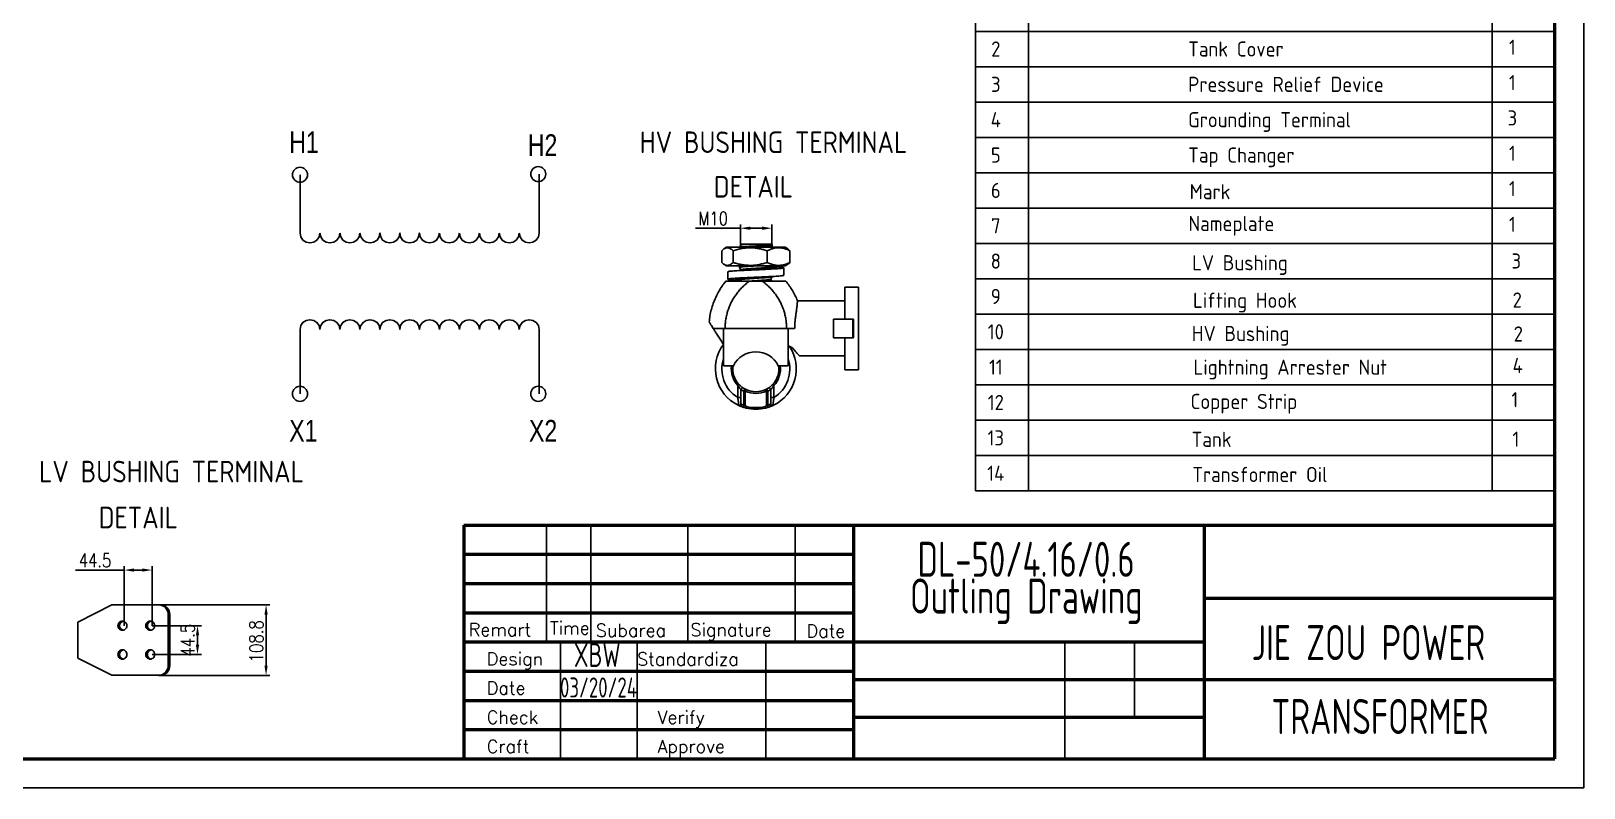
# Model space of a CAD drawing. Header units: millimetres. Extents: x 119255 to 123044, y -8474 to -5493.
# Drawn here: x 120646 to 123044, y -8474 to -7305 of the extents above; entities that cross this region are included whole.
import ezdxf
from ezdxf.enums import TextEntityAlignment as Align

# ---------------------------------------------------------------- set-up
doc = ezdxf.new("R2010")
doc.units = ezdxf.units.MM
doc.header["$LTSCALE"] = 3
for name, color, linetype in [('A', 3, 'Continuous'), ('S', 254, 'Continuous'), ('几何体', 7, 'Continuous')]:
    doc.layers.add(name, color=color, linetype=linetype)
doc.layers.add('标注、文本', color=3, linetype='Continuous', lineweight=25)
doc.layers.add('粗实线', color=4, linetype='Continuous', lineweight=53)
doc.styles.add('pdm', font='gbenor.shx', dxfattribs={"width": 0.8, "bigfont": 'gbhzfs.shx'})
doc.styles.add('ST_WIN', font='isocp2.shx', dxfattribs={"bigfont": 'hzdxfst.shx'})
doc.styles.get("Standard").update_dxf_attribs({"font": 'txt', "bigfont": 'gbcbig.shx'})
doc.styles.add('TH_GBDIM', font='romans.shx', dxfattribs={"width": 0.8, "bigfont": 'gbcbig.shx'})
doc.dimstyles.new('TH_GBDIM1', dxfattribs={"dimscale": 3, "dimtxt": 3.5, "dimasz": 2.5, "dimexe": 2, "dimexo": 0, "dimgap": 1.5, "dimtad": 1, "dimdec": 1, "dimzin": 0, "dimdsep": 46, "dimtxsty": 'TH_GBDIM', "dimcen": 2.5, "dimclrd": 3, "dimclre": 256, "dimclrt": 2, "dimadec": 0, "dimazin": 0, "dimtfac": 0.714286, "dimtdec": 1, "dimtmove": 0, "dimatfit": 3, "dimfxl": 0, "dimtzin": 0, "dimlwd": -1, "dimlwe": -1, "dimarcsym": 0})

# ---------------------------------------------------------------- blocks, each defined once
blk = doc.blocks.new('*D87')
at = {"layer": 'Defpoints', "color": 0}
for p in [(121741.8, -7609.6), (121741.8, -7634.2), (121790.3, -7634.2)]:
    blk.add_point(p, dxfattribs=at)
at = {"layer": '标注、文本', "color": 3}
for p, q in [((121741.8, -7609.6), (121672.2, -7609.6)), ((121775.3, -7609.6), (121756.8, -7609.6))]:
    blk.add_line(p, q, dxfattribs=at)
at = {"layer": '标注、文本'}
for p, q in [((121741.8, -7634.2), (121741.8, -7603.6)), ((121790.3, -7634.2), (121790.3, -7603.6))]:
    blk.add_line(p, q, dxfattribs=at)
at = {"layer": '标注、文本', "color": 3}
for points in [[(121756.8, -7607.1), (121756.8, -7612.1), (121741.8, -7609.6)], [(121775.3, -7607.1), (121775.3, -7612.1), (121790.3, -7609.6)]]:
    blk.add_solid(points, dxfattribs=at)
at = {"layer": '标注、文本', "color": 2, "insert": (121699.5, -7594.6), "char_height": 21, "attachment_point": 5, "style": 'TH_GBDIM'}
blk.add_mtext('M10', dxfattribs=at)
blk = doc.blocks.new('*D88')
at = {"layer": 'Defpoints', "color": 0}
for p in [(120843.7, -8191.3), (120843.7, -8300.2), (121009.3, -8300.2)]:
    blk.add_point(p, dxfattribs=at)
at = {"layer": '标注、文本'}
for p, q in [((120843.7, -8191.3), (121015.3, -8191.3)), ((120843.7, -8300.2), (121015.3, -8300.2))]:
    blk.add_line(p, q, dxfattribs=at)
at = {"layer": '标注、文本', "color": 3}
blk.add_line((121009.3, -8206.3), (121009.3, -8285.2), dxfattribs=at)
for points in [[(121006.8, -8206.3), (121011.8, -8206.3), (121009.3, -8191.3)], [(121006.8, -8285.2), (121011.8, -8285.2), (121009.3, -8300.2)]]:
    blk.add_solid(points, dxfattribs=at)
at = {"layer": '标注、文本', "color": 2, "insert": (120994.3, -8247.5), "char_height": 21, "attachment_point": 5, "rotation": 90, "style": 'TH_GBDIM'}
blk.add_mtext('108.8', dxfattribs=at)
blk = doc.blocks.new('*D89')
at = {"layer": 'Defpoints', "color": 0}
for p in [(120790.2, -8137.6), (120790.2, -8223.5), (120833.2, -8223.5)]:
    blk.add_point(p, dxfattribs=at)
at = {"layer": '标注、文本', "color": 3}
for p, q in [((120790.2, -8137.6), (120715, -8137.6)), ((120818.2, -8137.6), (120805.2, -8137.6))]:
    blk.add_line(p, q, dxfattribs=at)
at = {"layer": '标注、文本'}
for p, q in [((120790.2, -8223.5), (120790.2, -8131.6)), ((120833.2, -8223.5), (120833.2, -8131.6))]:
    blk.add_line(p, q, dxfattribs=at)
at = {"layer": '标注、文本', "color": 3}
for points in [[(120805.2, -8135.1), (120805.2, -8140.1), (120790.2, -8137.6)], [(120818.2, -8135.1), (120818.2, -8140.1), (120833.2, -8137.6)]]:
    blk.add_solid(points, dxfattribs=at)
at = {"layer": '标注、文本', "color": 2, "insert": (120745.1, -8122.6), "char_height": 21, "attachment_point": 5, "style": 'TH_GBDIM'}
blk.add_mtext('44.5', dxfattribs=at)
blk = doc.blocks.new('*D90')
at = {"layer": 'Defpoints', "color": 0}
for p in [(120833.2, -8223.5), (120833.2, -8268), (120903.4, -8268)]:
    blk.add_point(p, dxfattribs=at)
at = {"layer": '标注、文本'}
for p, q in [((120833.2, -8223.5), (120909.4, -8223.5)), ((120833.2, -8268), (120909.4, -8268))]:
    blk.add_line(p, q, dxfattribs=at)
at = {"layer": '标注、文本', "color": 3}
blk.add_line((120903.4, -8238.5), (120903.4, -8253), dxfattribs=at)
for points in [[(120900.9, -8238.5), (120905.9, -8238.5), (120903.4, -8223.5)], [(120900.9, -8253), (120905.9, -8253), (120903.4, -8268)]]:
    blk.add_solid(points, dxfattribs=at)
at = {"layer": '标注、文本', "color": 2, "insert": (120888.4, -8245.8), "char_height": 21, "attachment_point": 5, "rotation": 90, "style": 'TH_GBDIM'}
blk.add_mtext('44.5', dxfattribs=at)

msp = doc.modelspace()

# ---------------------------------------------------------------- linework, layer by layer
at = {"layer": 'A'}
for p, q in [((122104.89, -8015.29), (122104.89, -7141.71)), ((122999.1, -8015.29), (122999.1, -7141.71)), ((122186.64, -8015.29), (122186.64, -7196.31)), ((122902.48, -8015.29), (122902.48, -7196.31)), ((122104.89, -7305.5), (122999.1, -7305.5)), ((122104.89, -7360.1), (122999.1, -7360.1)), ((122104.89, -7414.7), (122999.1, -7414.7)), ((122104.89, -7469.3), (122999.1, -7469.3)), ((122104.89, -7469.3), (122999.1, -7469.3)), ((122104.89, -7523.9), (122999.1, -7523.9)), ((122104.89, -7523.9), (122999.1, -7523.9)), ((122104.89, -7578.5), (122999.1, -7578.5)), ((122104.89, -7633.1), (122999.1, -7633.1)), ((122167.29, -7687.7), (122999.1, -7687.7)), ((122167.29, -7742.29), (122999.1, -7742.29)), ((122167.29, -7796.89), (122999.1, -7796.89)), ((122167.29, -7851.49), (122999.1, -7851.49)), ((122167.29, -7906.09), (122999.1, -7906.09)), ((122104.89, -7960.69), (122999.1, -7960.69)), ((122104.89, -8015.29), (122999.1, -8015.29))]:
    msp.add_line(p, q, dxfattribs=at)
at = {"layer": 'S'}
for p, q in [((122104.89, -7687.7), (122167.29, -7687.7)), ((122104.89, -7742.29), (122167.29, -7742.29)), ((122104.89, -7796.89), (122167.29, -7796.89)), ((122104.89, -7851.49), (122167.29, -7851.49)), ((122104.89, -7906.09), (122167.29, -7906.09))]:
    msp.add_line(p, q, dxfattribs=at)
at = {"layer": '几何体'}
for p, q in [((121712.82, -7662.4), (121712.82, -7644.41)), ((121720.45, -7638.91), (121716.3, -7641.56)), ((121720.45, -7638.91), (121736.02, -7638.91)), ((121730.39, -7662.4), (121730.39, -7644.41)), ((121736.02, -7638.91), (121810.64, -7638.91)), ((121741.76, -7634.23), (121742.44, -7635.58)), ((121783.11, -7662.4), (121783.11, -7644.41)), ((121790.53, -7634.5), (121790.37, -7634.18)), ((121790.55, -7636.61), (121790.55, -7634.55)), ((121814.79, -7641.56), (121810.64, -7638.91)), ((121818.27, -7662.4), (121818.27, -7644.41)), ((121716.32, -7665.26), (121720.45, -7667.91)), ((121720.45, -7667.91), (121736.02, -7667.91)), ((121736.02, -7667.91), (121810.64, -7667.91)), ((121740.63, -7668.04), (121740.55, -7668.09)), ((121740.55, -7668.09), (121740.55, -7670.15)), ((121788.62, -7669.17), (121789.26, -7667.91)), ((121808.62, -7682.31), (121808.62, -7670.81)), ((121810.64, -7667.91), (121814.77, -7665.26)), ((121722.47, -7676.81), (121722.47, -7688.31)), ((121740.91, -7687.03), (121740.55, -7687.26)), ((121740.55, -7687.26), (121740.55, -7689.32)), ((121740.63, -7687.06), (121740.56, -7687.21)), ((121742.47, -7673.86), (121741.93, -7674.93)), ((121775.51, -7691.41), (121755.58, -7691.41)), ((121790.55, -7684.53), (121790.55, -7684.13)), ((121924.04, -7700.66), (121903.04, -7700.66)), ((121903.04, -7700.66), (121903.04, -7750.16)), ((121924.04, -7700.66), (121924.04, -7828.16)), ((121903.04, -7721.91), (121829.88, -7721.91)), ((121715.55, -7821.91), (121715.55, -7764.41)), ((121715.55, -7764.41), (121815.55, -7764.41)), ((121815.55, -7764.41), (121815.55, -7821.91)), ((121885.54, -7778.66), (121885.54, -7750.16)), ((121885.54, -7750.16), (121915.54, -7750.16)), ((121915.54, -7750.16), (121915.54, -7778.66)), ((121915.54, -7750.16), (121916.54, -7750.16)), ((121916.54, -7750.16), (121916.54, -7778.66)), ((121915.54, -7778.66), (121885.54, -7778.66)), ((121903.04, -7778.66), (121903.04, -7828.16)), ((121915.54, -7778.66), (121916.54, -7778.66)), ((121833.05, -7806.91), (121903.04, -7806.91)), ((121731.05, -7821.91), (121715.55, -7821.91)), ((121815.55, -7821.91), (121800.05, -7821.91)), ((121903.04, -7828.16), (121924.04, -7828.16)), ((121737.57, -7852.43), (121739.41, -7850.74)), ((121737.57, -7871.14), (121737.57, -7852.43)), ((121742.54, -7858.7), (121742.54, -7871.14)), ((121746.8, -7861.06), (121749.28, -7861.06)), ((121746.8, -7882.54), (121746.8, -7861.06)), ((121750.35, -7858.8), (121749.28, -7861.06)), ((121749.28, -7861.06), (121749.28, -7882.54)), ((121780.74, -7858.8), (121781.81, -7861.06)), ((121784.29, -7861.06), (121781.81, -7861.06)), ((121781.81, -7882.54), (121781.81, -7861.06)), ((121784.29, -7861.06), (121784.29, -7882.54)), ((121788.55, -7871.14), (121788.55, -7858.7)), ((121793.52, -7852.43), (121791.68, -7850.74)), ((121793.52, -7852.43), (121793.52, -7871.14)), ((121742.54, -7871.14), (121737.57, -7871.14)), ((121749.28, -7882.54), (121746.8, -7882.54)), ((121751.2, -7884.98), (121750.6, -7887.4)), ((121779.89, -7884.98), (121780.49, -7887.4)), ((121781.81, -7882.54), (121784.29, -7882.54)), ((121793.52, -7871.14), (121788.55, -7871.14)), ((120771.22, -8191.35), (120718.61, -8218.04)), ((120843.66, -8191.35), (120771.22, -8191.35)), ((120843.66, -8191.35), (120846.12, -8191.35)), ((120860.61, -8206.35), (120858.15, -8206.35)), ((120858.15, -8285.15), (120858.15, -8206.35)), ((120860.61, -8285.15), (120860.61, -8206.35)), ((120718.61, -8273.46), (120771.22, -8300.15)), ((120858.15, -8285.15), (120860.61, -8285.15)), ((120771.22, -8300.15), (120843.66, -8300.15)), ((120846.12, -8300.15), (120843.66, -8300.15))]:
    msp.add_line(p, q, dxfattribs=at)
at = {"layer": '几何体', "flags": 128}
for points in [[(120794.45, -8223.5), (120794.28, -8221.91), (120793.77, -8220.4), (120792.94, -8219.04), (120791.85, -8217.91), (120790.54, -8217.06), (120789.08, -8216.53), (120787.54, -8216.35), (120786.01, -8216.53), (120784.55, -8217.06), (120783.24, -8217.91), (120782.14, -8219.04), (120781.32, -8220.4), (120780.81, -8221.91), (120780.64, -8223.5), (120780.81, -8225.09), (120781.32, -8226.6), (120782.14, -8227.96), (120783.24, -8229.09), (120784.55, -8229.94), (120786.01, -8230.47), (120787.54, -8230.65), (120789.08, -8230.47), (120790.54, -8229.94), (120791.85, -8229.09), (120792.94, -8227.96), (120793.77, -8226.6), (120794.28, -8225.09), (120794.45, -8223.5)], [(120837.43, -8223.5), (120837.26, -8221.91), (120836.75, -8220.4), (120835.93, -8219.04), (120834.83, -8217.91), (120833.52, -8217.06), (120832.06, -8216.53), (120830.53, -8216.35), (120828.99, -8216.53), (120827.53, -8217.06), (120826.22, -8217.91), (120825.13, -8219.04), (120824.31, -8220.4), (120823.79, -8221.91), (120823.62, -8223.5), (120823.79, -8225.09), (120824.31, -8226.6), (120825.13, -8227.96), (120826.22, -8229.09), (120827.53, -8229.94), (120828.99, -8230.47), (120830.53, -8230.65), (120832.06, -8230.47), (120833.52, -8229.94), (120834.83, -8229.09), (120835.93, -8227.96), (120836.75, -8226.6), (120837.26, -8225.09), (120837.43, -8223.5)], [(120794.45, -8268), (120794.28, -8266.41), (120793.77, -8264.9), (120792.94, -8263.54), (120791.85, -8262.41), (120790.54, -8261.56), (120789.08, -8261.03), (120787.54, -8260.85), (120786.01, -8261.03), (120784.55, -8261.56), (120783.24, -8262.41), (120782.14, -8263.54), (120781.32, -8264.9), (120780.81, -8266.41), (120780.64, -8268), (120780.81, -8269.59), (120781.32, -8271.1), (120782.14, -8272.46), (120783.24, -8273.59), (120784.55, -8274.44), (120786.01, -8274.97), (120787.54, -8275.15), (120789.08, -8274.97), (120790.54, -8274.44), (120791.85, -8273.59), (120792.94, -8272.46), (120793.77, -8271.1), (120794.28, -8269.59), (120794.45, -8268)], [(120837.43, -8268), (120837.26, -8266.41), (120836.75, -8264.9), (120835.93, -8263.54), (120834.83, -8262.41), (120833.52, -8261.56), (120832.06, -8261.03), (120830.53, -8260.85), (120828.99, -8261.03), (120827.53, -8261.56), (120826.22, -8262.41), (120825.13, -8263.54), (120824.31, -8264.9), (120823.79, -8266.41), (120823.62, -8268), (120823.79, -8269.59), (120824.31, -8271.1), (120825.13, -8272.46), (120826.22, -8273.59), (120827.53, -8274.44), (120828.99, -8274.97), (120830.53, -8275.15), (120832.06, -8274.97), (120833.52, -8274.44), (120834.83, -8273.59), (120835.93, -8272.46), (120836.75, -8271.1), (120837.26, -8269.59), (120837.43, -8268)]]:
    msp.add_lwpolyline(points, dxfattribs=at)
at = {"layer": '几何体'}
for centre, radius, start, end in [((121765.55, -7826.72), 62.5, 143.18845, 243.95104), ((121765.55, -7826.72), 62.5, 296.04896, 33.63315), ((121765.55, -7826.72), 52.5, 162.24721, 237.80102), ((121765.55, -7838.84), 38.43, 26.13864, 153.86136), ((121765.55, -7826.72), 52.5, 302.19898, 17.75279), ((121765.55, -7826.72), 38, 172.7311, 222.59215), ((121765.55, -7826.72), 35.5, 172.21614, 222.59215), ((121765.55, -7826.72), 35.5, 317.40785, 7.78386), ((121765.55, -7826.72), 38, 317.40785, 7.2689), ((121745.04, -7858.71), 2.5, 57.73446, 179.77206), ((121763.06, -7826.72), 38, 237.31442, 244.66198), ((121765.55, -7826.72), 35.5, 237.31442, 244.66198), ((121749.3, -7861.07), 2.5, 64.99822, 179.88624), ((121765.55, -7826.72), 38, 244.66198, 295.33802), ((121765.55, -7826.72), 35.5, 244.66198, 295.33802), ((121765.55, -7826.72), 35.5, 295.33802, 302.68558), ((121781.79, -7861.07), 2.5, 0.11376, 115.00178), ((121768.03, -7826.72), 38, 295.33802, 302.68558), ((121786.05, -7858.71), 2.5, 0.22794, 122.26554), ((121747.18, -7881.24), 4.97, 179.62661, 251.26159), ((121760.58, -7826.72), 57.5, 251.37758, 256.13637), ((121765.55, -7826.72), 62.5, 251.37758, 256.16785), ((121765.55, -7826.72), 62.5, 256.16785, 283.83215), ((121765.55, -7826.72), 60, 256.16785, 283.83215), ((121765.55, -7826.72), 62.5, 283.83215, 288.62242), ((121770.51, -7826.72), 57.5, 283.86363, 288.62242), ((121783.91, -7881.24), 4.97, 288.73841, 0.37339), ((120843.4, -8206.1), 14.75, 359.02424, 88.98981), ((120845.86, -8206.1), 14.75, 359.02424, 88.98981), ((120790.23, -8223.5), 7.19, 101.71697, 258.28303), ((120833.22, -8223.5), 7.19, 101.71698, 258.28302), ((120790.23, -8268), 7.19, 101.71698, 258.28302), ((120833.22, -8268), 7.19, 101.71697, 258.28303), ((120843.4, -8285.4), 14.75, 271.01019, 0.97576), ((120845.86, -8285.4), 14.75, 271.01019, 0.97576)]:
    msp.add_arc(centre, radius, start, end, dxfattribs=at)
for points, knots in [([(121712.82, -7644.41), (121713.58, -7643.71), (121715.11, -7642.3), (121717.47, -7640.78), (121719.89, -7639.87), (121722.21, -7639.72), (121724.38, -7640.22), (121726.4, -7641.18), (121728.41, -7642.57), (121729.73, -7643.8), (121730.39, -7644.41)], [0, 0, 0, 0, 0.1336425, 0.2672363, 0.4045834, 0.541898, 0.6551992, 0.7685228, 0.884248, 1, 1, 1, 1]), ([(121730.39, -7644.41), (121732.68, -7643.71), (121737.26, -7642.3), (121744.36, -7640.78), (121751.62, -7639.87), (121758.57, -7639.72), (121765.08, -7640.22), (121771.14, -7641.18), (121777.16, -7642.57), (121781.13, -7643.8), (121783.11, -7644.41)], [0, 0, 0, 0, 0.1336425, 0.2672363, 0.4045834, 0.541898, 0.6551992, 0.7685228, 0.884248, 1, 1, 1, 1]), ([(121742.47, -7635.53), (121742.15, -7636.15), (121741.58, -7637.28), (121741.01, -7638.41), (121740.75, -7638.91)], [0, 0, 0, 0, 0.5567059, 1, 1, 1, 1]), ([(121790.46, -7634.5), (121790.49, -7634.52), (121790.72, -7634.64), (121790.16, -7634.86), (121788.81, -7635.14), (121786.46, -7635.45), (121783.34, -7635.75), (121779.52, -7636.04), (121775.18, -7636.34), (121770.45, -7636.65), (121765.55, -7636.95), (121760.64, -7637.24), (121755.91, -7637.55), (121751.57, -7637.85), (121747.75, -7638.14), (121744.65, -7638.45), (121742.56, -7638.7), (121741.9, -7638.85), (121741.66, -7638.91)], [0, 0, 0, 0, 0.011339, 0.0796235, 0.1469262, 0.2150508, 0.2834423, 0.3508608, 0.4187734, 0.4872185, 0.554868, 0.6225175, 0.6909627, 0.7588753, 0.8262938, 0.8946853, 0.9628099, 1, 1, 1, 1]), ([(121741.78, -7634.22), (121741.83, -7634.22), (121741.92, -7634.22), (121742.92, -7634.22), (121744.51, -7634.22), (121746.74, -7634.22), (121749, -7634.22), (121750.57, -7634.22), (121751.08, -7634.22)], [0, 0, 0, 0, 0.1744692, 0.3563639, 0.5436027, 0.7238546, 0.9094639, 1, 1, 1, 1]), ([(121751.08, -7634.22), (121750.45, -7634.27), (121748.67, -7634.42), (121746.22, -7634.68), (121744.09, -7634.99), (121742.78, -7635.26), (121742.61, -7635.44), (121742.54, -7635.53)], [0, 0, 0, 0, 0.1252265, 0.3553335, 0.5845415, 0.8109807, 1, 1, 1, 1]), ([(121751.08, -7634.22), (121752.1, -7634.22), (121754.16, -7634.22), (121757.7, -7634.22), (121761.47, -7634.22), (121765.37, -7634.22), (121769.32, -7634.22), (121773.2, -7634.22), (121776.94, -7634.22), (121780.38, -7634.22), (121783.45, -7634.22), (121786.04, -7634.22), (121788.12, -7634.22), (121789.54, -7634.22), (121790.32, -7634.22), (121790.31, -7634.22), (121790.31, -7634.22)], [0, 0, 0, 0, 0.0706046, 0.1432471, 0.2138466, 0.2864695, 0.3574563, 0.4304155, 0.5028638, 0.57741, 0.6500154, 0.7246462, 0.7986045, 0.8747015, 0.9489552, 1, 1, 1, 1]), ([(121790.47, -7636.66), (121790.39, -7636.75), (121790.2, -7636.93), (121788.77, -7637.21), (121786.47, -7637.51), (121783.33, -7637.82), (121779.53, -7638.11), (121775.17, -7638.41), (121770.99, -7638.68), (121768.26, -7638.84), (121767.18, -7638.91)], [0, 0, 0, 0, 0.1129869, 0.2449351, 0.3784947, 0.5125774, 0.6447526, 0.7778965, 0.9120844, 1, 1, 1, 1]), ([(121783.11, -7644.41), (121784.61, -7643.72), (121787.56, -7642.36), (121792.04, -7640.9), (121796.56, -7639.97), (121801.17, -7639.7), (121805.69, -7640.1), (121810.04, -7641.1), (121814.19, -7642.52), (121816.91, -7643.78), (121818.27, -7644.41)], [0, 0, 0, 0, 0.1314085, 0.257448, 0.383446, 0.5134136, 0.643385, 0.7621543, 0.8811202, 1, 1, 1, 1]), ([(121789.39, -7638.91), (121789.45, -7638.79), (121789.83, -7638.04), (121790.21, -7637.29), (121790.53, -7636.66)], [0, 0, 0, 0, 0.1627992, 1, 1, 1, 1]), ([(121818.27, -7644.41), (121817.51, -7643.69), (121816.35, -7642.58), (121815.16, -7641.86), (121814.75, -7641.61)], [0, 0, 0, 0, 0.6559929, 1, 1, 1, 1]), ([(121730.39, -7662.4), (121729.62, -7663.11), (121728.1, -7664.52), (121725.73, -7666.04), (121723.31, -7666.94), (121721, -7667.1), (121718.83, -7666.6), (121716.81, -7665.64), (121714.8, -7664.25), (121713.48, -7663.02), (121712.82, -7662.4)], [0, 0, 0, 0, 0.1336425, 0.2672363, 0.4045834, 0.541898, 0.6551992, 0.7685228, 0.884248, 1, 1, 1, 1]), ([(121788.75, -7668.91), (121790.02, -7668.98), (121793.18, -7669.14), (121797.53, -7669.4), (121801.71, -7669.71), (121804.98, -7670.01), (121807.27, -7670.31), (121808.54, -7670.6), (121808.76, -7670.91), (121807.9, -7671.21), (121806, -7671.51), (121803.12, -7671.8), (121799.3, -7672.11), (121794.64, -7672.41), (121789.28, -7672.71), (121783.35, -7673), (121776.95, -7673.31), (121770.26, -7673.61), (121763.49, -7673.91), (121756.77, -7674.2), (121750.24, -7674.51), (121744.09, -7674.81), (121738.49, -7675.11), (121733.55, -7675.4), (121729.38, -7675.71), (121726.1, -7676.01), (121723.84, -7676.31), (121722.6, -7676.57), (121722.59, -7676.74), (121722.58, -7676.81)], [0, 0, 0, 0, 0.0253748, 0.0630724, 0.1012418, 0.1394111, 0.1771087, 0.2148063, 0.2529757, 0.291145, 0.3288426, 0.3665402, 0.4047095, 0.4428789, 0.4805765, 0.5182741, 0.5564434, 0.5946128, 0.6323104, 0.6700079, 0.7081773, 0.7463467, 0.7840442, 0.8217418, 0.8599112, 0.8980805, 0.9357781, 0.9734757, 1, 1, 1, 1]), ([(121783.11, -7662.4), (121780.82, -7663.11), (121776.24, -7664.52), (121769.14, -7666.04), (121761.88, -7666.94), (121754.92, -7667.1), (121748.42, -7666.6), (121742.36, -7665.64), (121736.33, -7664.25), (121732.37, -7663.02), (121730.39, -7662.4)], [0, 0, 0, 0, 0.1336425, 0.2672363, 0.4045834, 0.541898, 0.6551992, 0.7685228, 0.884248, 1, 1, 1, 1]), ([(121763.08, -7667.91), (121762.28, -7667.96), (121759.83, -7668.1), (121755.92, -7668.36), (121751.57, -7668.66), (121747.75, -7668.95), (121744.63, -7669.26), (121742.28, -7669.56), (121740.92, -7669.85), (121740.38, -7670.07), (121740.59, -7670.19), (121740.62, -7670.2)], [0, 0, 0, 0, 0.06396167, 0.19564291, 0.3262997, 0.45600579, 0.58758386, 0.71864851, 0.84813187, 0.97950409, 1, 1, 1, 1]), ([(121740.56, -7670.2), (121740.88, -7670.83), (121741.51, -7672.07), (121742.13, -7673.3), (121742.44, -7673.91)], [0, 0, 0, 0, 0.50694105, 1, 1, 1, 1]), ([(121788.56, -7669.17), (121788.48, -7669.26), (121788.31, -7669.44), (121787, -7669.72), (121784.87, -7670.02), (121781.97, -7670.33), (121778.46, -7670.62), (121774.44, -7670.92), (121770.08, -7671.22), (121765.75, -7671.51), (121761.64, -7671.77), (121757.83, -7672.04), (121754.25, -7672.3), (121751.4, -7672.52), (121748.69, -7672.76), (121746.22, -7673.02), (121744.09, -7673.32), (121742.78, -7673.59), (121742.61, -7673.78), (121742.54, -7673.86)], [0, 0, 0, 0, 0.0534828, 0.1167547, 0.1808002, 0.2450969, 0.3084777, 0.3723236, 0.4366708, 0.500269, 0.5550889, 0.6105938, 0.6659809, 0.7205791, 0.75557, 0.8198667, 0.8839122, 0.9471841, 1, 1, 1, 1]), ([(121788.78, -7669.39), (121788.82, -7669.4), (121790.07, -7669.5), (121792.02, -7669.71), (121794.46, -7670.01), (121796.13, -7670.31), (121797.06, -7670.6), (121797.22, -7670.91), (121796.59, -7671.21), (121795.2, -7671.51), (121793.09, -7671.8), (121790.29, -7672.11), (121786.87, -7672.41), (121782.94, -7672.71), (121778.59, -7673), (121773.9, -7673.31), (121769.48, -7673.58), (121766.66, -7673.75), (121765.5, -7673.82)], [0, 0, 0, 0, 0.00198403, 0.07024202, 0.13850001, 0.20591148, 0.27332294, 0.34158093, 0.40983892, 0.47725039, 0.54466185, 0.61291985, 0.68117784, 0.7485893, 0.81600077, 0.88425876, 0.95251675, 1, 1, 1, 1]), ([(121818.27, -7662.4), (121816.91, -7663.03), (121814.19, -7664.3), (121810.04, -7665.71), (121805.74, -7666.7), (121801.32, -7667.11), (121796.76, -7666.88), (121792.18, -7665.96), (121787.6, -7664.48), (121784.61, -7663.1), (121783.11, -7662.4)], [0, 0, 0, 0, 0.1188795, 0.2378452, 0.3566142, 0.4824661, 0.6083134, 0.7384292, 0.8685918, 1, 1, 1, 1]), ([(121790.16, -7672.11), (121789.97, -7671.72), (121789.46, -7670.73), (121788.96, -7669.73), (121788.65, -7669.12)], [0, 0, 0, 0, 0.3880679, 1, 1, 1, 1]), ([(121814.75, -7665.24), (121815.26, -7664.9), (121816.45, -7664.13), (121817.61, -7663.03), (121818.27, -7662.4)], [0, 0, 0, 0, 0.4297346, 1, 1, 1, 1]), ([(121693.48, -7754.41), (121693.85, -7751.15), (121694.58, -7744.62), (121696.74, -7734.99), (121699.67, -7725.57), (121703.41, -7716.41), (121707.93, -7707.61), (121713.16, -7699.2), (121717.22, -7694), (121719.26, -7691.41)], [0, 0, 0, 0, 0.1425337, 0.2850681, 0.4276034, 0.5707028, 0.7138014, 0.8569007, 1, 1, 1, 1]), ([(121755.58, -7691.41), (121753.69, -7692.83), (121749.91, -7695.67), (121744.68, -7700.49), (121739.81, -7705.69), (121735.37, -7711.26), (121731.39, -7717.15), (121727.9, -7723.32), (121724.9, -7729.75), (121722.43, -7736.42), (121720.49, -7743.27), (121719.09, -7750.26), (121718.21, -7757.31), (121718.1, -7762.04), (121718.05, -7764.41)], [0, 0, 0, 0, 0.0832172, 0.1663847, 0.2500233, 0.3337131, 0.4168632, 0.4999998, 0.583099, 0.6662492, 0.7499764, 0.8335965, 0.916764, 1, 1, 1, 1]), ([(121719.28, -7691.41), (121719.31, -7691.41), (121719.35, -7691.41), (121719.73, -7691.41), (121720.34, -7691.41), (121721.16, -7691.41), (121722.14, -7691.41), (121723.24, -7691.41), (121724.51, -7691.41), (121725.94, -7691.41), (121727.75, -7691.41), (121730.01, -7691.41), (121732.83, -7691.41), (121735.92, -7691.41), (121739.31, -7691.41), (121743, -7691.41), (121746.99, -7691.41), (121751.21, -7691.41), (121754.1, -7691.41), (121755.58, -7691.41)], [0, 0, 0, 0, 0.0632213, 0.1255669, 0.1872543, 0.2485081, 0.3011813, 0.3523364, 0.402151, 0.4508173, 0.4985414, 0.5649917, 0.6283598, 0.6894952, 0.7493425, 0.8108636, 0.8723314, 0.934986, 1, 1, 1, 1]), ([(121808.51, -7682.31), (121808.54, -7682.35), (121808.69, -7682.48), (121807.85, -7682.71), (121806.02, -7683.01), (121803.12, -7683.3), (121799.3, -7683.61), (121794.64, -7683.91), (121789.28, -7684.21), (121783.35, -7684.5), (121776.95, -7684.81), (121770.26, -7685.11), (121763.49, -7685.41), (121756.77, -7685.7), (121750.24, -7686.01), (121744.09, -7686.31), (121738.49, -7686.61), (121733.55, -7686.9), (121729.38, -7687.21), (121726.11, -7687.51), (121723.82, -7687.81), (121722.55, -7688.1), (121722.33, -7688.41), (121723.19, -7688.71), (121725.09, -7689.01), (121727.97, -7689.3), (121731.8, -7689.61), (121736.14, -7689.9), (121739.47, -7690.08), (121740.96, -7690.16)], [0, 0, 0, 0, 0.0117613, 0.0502697, 0.0883021, 0.1263345, 0.1648429, 0.2033512, 0.2413836, 0.279416, 0.3179244, 0.3564328, 0.3944652, 0.4324976, 0.471006, 0.5095144, 0.5475468, 0.5855792, 0.6240876, 0.6625959, 0.7006283, 0.7386608, 0.7771691, 0.8156775, 0.8537099, 0.8917423, 0.9302507, 0.9687591, 1, 1, 1, 1]), ([(121765.5, -7685.32), (121765.02, -7685.35), (121762.89, -7685.48), (121759.11, -7685.7), (121754.33, -7686.01), (121749.82, -7686.31), (121745.71, -7686.61), (121742.09, -7686.9), (121739.03, -7687.21), (121736.64, -7687.51), (121734.96, -7687.81), (121734.03, -7688.1), (121733.87, -7688.41), (121734.5, -7688.71), (121735.9, -7689.01), (121737.91, -7689.29), (121739.77, -7689.49), (121740.67, -7689.58)], [0, 0, 0, 0, 0.0206777, 0.0906243, 0.1614492, 0.2322742, 0.3022208, 0.3721675, 0.4429924, 0.5138174, 0.583764, 0.6537106, 0.7245356, 0.7953606, 0.8653072, 0.9352538, 1, 1, 1, 1]), ([(121790.55, -7684.53), (121790.45, -7684.63), (121790.26, -7684.83), (121788.78, -7685.12), (121786.47, -7685.43), (121783.34, -7685.73), (121779.52, -7686.02), (121775.18, -7686.32), (121770.45, -7686.63), (121765.55, -7686.92), (121760.64, -7687.22), (121755.91, -7687.53), (121751.57, -7687.83), (121747.75, -7688.12), (121744.63, -7688.42), (121742.28, -7688.73), (121740.92, -7689.01), (121740.38, -7689.23), (121740.59, -7689.35), (121740.62, -7689.37)], [0, 0, 0, 0, 0.0622062, 0.1235181, 0.1855787, 0.2478824, 0.3092997, 0.3711672, 0.4335197, 0.4951475, 0.5567752, 0.6191278, 0.6809953, 0.7424126, 0.8047163, 0.8667769, 0.9280887, 0.990295, 1, 1, 1, 1]), ([(121740.56, -7689.37), (121740.88, -7690), (121741.22, -7690.68), (121741.57, -7691.36), (121741.59, -7691.41)], [0, 0, 0, 0, 0.92269038, 1, 1, 1, 1]), ([(121788.56, -7688.34), (121788.48, -7688.43), (121788.31, -7688.61), (121787, -7688.88), (121784.87, -7689.19), (121781.97, -7689.49), (121778.46, -7689.78), (121774.44, -7690.08), (121770.08, -7690.39), (121765.75, -7690.67), (121761.65, -7690.94), (121758.51, -7691.15), (121756.81, -7691.28), (121756.28, -7691.32)], [0, 0, 0, 0, 0.0842117, 0.1838367, 0.2846799, 0.3859187, 0.4857153, 0.5862443, 0.6875625, 0.7877015, 0.8740184, 0.961414, 1, 1, 1, 1]), ([(121765.15, -7685.34), (121765.14, -7685.34), (121765.1, -7685.34), (121765.36, -7685.33), (121765.55, -7685.32)], [0, 0, 0, 0, 0.2579346, 1, 1, 1, 1]), ([(121813.04, -7764.41), (121812.99, -7762.04), (121812.88, -7757.32), (121812, -7750.26), (121810.6, -7743.27), (121808.66, -7736.42), (121806.19, -7729.75), (121803.2, -7723.32), (121799.71, -7717.15), (121795.72, -7711.26), (121791.28, -7705.69), (121786.41, -7700.49), (121781.18, -7695.67), (121777.4, -7692.83), (121775.51, -7691.41)], [0, 0, 0, 0, 0.0832172, 0.1663848, 0.2500232, 0.3337131, 0.4168633, 0.4999998, 0.583099, 0.6662492, 0.7499764, 0.8335965, 0.9167641, 1, 1, 1, 1]), ([(121775.51, -7691.41), (121776.98, -7691.41), (121779.87, -7691.41), (121784.08, -7691.41), (121788.06, -7691.41), (121791.75, -7691.41), (121795.13, -7691.41), (121797.85, -7691.41), (121800.06, -7691.41), (121801.85, -7691.41), (121803.68, -7691.41), (121805.5, -7691.41), (121807.22, -7691.41), (121808.68, -7691.41), (121810.22, -7691.41), (121811.53, -7691.41), (121811.72, -7691.41), (121811.81, -7691.41)], [0, 0, 0, 0, 0.0648469, 0.12735777, 0.18869577, 0.25009077, 0.30975052, 0.37071365, 0.41256114, 0.45566254, 0.500252, 0.5598657, 0.62106032, 0.68422791, 0.74972513, 0.87348858, 1, 1, 1, 1]), ([(121788.62, -7688.34), (121788.94, -7687.71), (121789.58, -7686.46), (121790.21, -7685.2), (121790.53, -7684.58)], [0, 0, 0, 0, 0.4999979, 1, 1, 1, 1]), ([(121790.23, -7691.41), (121790.01, -7690.98), (121789.48, -7689.94), (121788.96, -7688.9), (121788.65, -7688.29)], [0, 0, 0, 0, 0.4138802, 1, 1, 1, 1]), ([(121811.83, -7691.41), (121813.67, -7693.74), (121817.34, -7698.4), (121822.13, -7705.91), (121826.41, -7713.72), (121828.72, -7719.18), (121829.88, -7721.91)], [0, 0, 0, 0, 0.2500003, 0.500001, 0.7500005, 1, 1, 1, 1]), ([(121829.88, -7721.91), (121829.87, -7722), (121829.86, -7722.19), (121829.73, -7723.76), (121829.53, -7725.92), (121829.29, -7728.25), (121828.99, -7730.93), (121828.61, -7734.08), (121828.14, -7737.63), (121827.62, -7741.43), (121827.04, -7745.57), (121826.48, -7749.96), (121826.02, -7754), (121825.58, -7758.82), (121825.52, -7762.53), (121825.49, -7764.41)], [0, 0, 0, 0, 0.0955659, 0.1934007, 0.2985319, 0.3526775, 0.4068231, 0.5117469, 0.5657671, 0.6197879, 0.7252207, 0.7794712, 0.8337198, 0.9160564, 1, 1, 1, 1]), ([(121699.79, -7764.41), (121699.12, -7763.36), (121697.78, -7761.23), (121696.13, -7758.61), (121694.78, -7756.47), (121693.97, -7755.18), (121693.56, -7754.53), (121693.52, -7754.46), (121693.49, -7754.42)], [0, 0, 0, 0, 0.16217366, 0.32755786, 0.5234252, 0.72325151, 0.86109307, 1, 1, 1, 1]), ([(121715.54, -7764.41), (121715.17, -7764.41), (121714.4, -7764.41), (121713.23, -7764.41), (121712.05, -7764.41), (121710.77, -7764.41), (121709.39, -7764.41), (121707.96, -7764.41), (121706.56, -7764.41), (121704.58, -7764.41), (121702.15, -7764.41), (121700.6, -7764.41), (121699.79, -7764.41)], [0, 0, 0, 0, 0.0501892, 0.1052906, 0.1618438, 0.2202446, 0.2975432, 0.3779347, 0.4620333, 0.5503755, 0.7656375, 1, 1, 1, 1]), ([(121699.79, -7764.41), (121700.64, -7765.77), (121702.38, -7768.51), (121704.99, -7772.67), (121707.31, -7776.34), (121709.24, -7779.41), (121711.26, -7782.61), (121713.37, -7785.96), (121714.81, -7788.25), (121715.55, -7789.41)], [0, 0, 0, 0, 0.2029241, 0.4104076, 0.5255073, 0.6406021, 0.7592534, 0.8779025, 1, 1, 1, 1]), ([(121825.49, -7764.41), (121824.75, -7764.41), (121823.27, -7764.41), (121820.89, -7764.41), (121818.5, -7764.41), (121816.76, -7764.41), (121815.75, -7764.41), (121815.55, -7764.41)], [0, 0, 0, 0, 0.2674046, 0.5399316, 0.7407656, 0.9464155, 1, 1, 1, 1]), ([(121815.55, -7791.79), (121816.42, -7791.88), (121818.16, -7792.05), (121820.24, -7793.08), (121821.83, -7794.21), (121822.96, -7795.27), (121823.53, -7795.97), (121823.78, -7796.27)], [0, 0, 0, 0, 0.2414034, 0.4809203, 0.6697308, 0.8588149, 1, 1, 1, 1]), ([(121833.05, -7806.91), (121833.01, -7806.87), (121832.92, -7806.79), (121832.2, -7806.06), (121830.84, -7804.67), (121828.79, -7802.46), (121826.37, -7799.71), (121824.63, -7797.48), (121823.75, -7796.36)], [0, 0, 0, 0, 0.1303548, 0.2632452, 0.4465363, 0.6349471, 0.8160864, 1, 1, 1, 1]), ([(121823.78, -7796.27), (121824.4, -7797.06), (121825.64, -7798.65), (121827.42, -7800.75), (121829.06, -7802.63), (121830.46, -7804.17), (121831.57, -7805.36), (121832.38, -7806.22), (121832.94, -7806.79), (121833.01, -7806.87), (121833.05, -7806.91)], [0, 0, 0, 0, 0.1278984, 0.2557769, 0.3879285, 0.5200354, 0.6360746, 0.7534391, 0.8757131, 1, 1, 1, 1]), ([(121742.54, -7858.7), (121742.44, -7858.6), (121742.23, -7858.4), (121741.41, -7857.56), (121740.21, -7856.2), (121738.84, -7854.43), (121737.95, -7853.04), (121737.57, -7852.43)], [0, 0, 0, 0, 0.1542537, 0.3161539, 0.4992759, 0.7831329, 1, 1, 1, 1]), ([(121739.41, -7850.74), (121739.96, -7851.31), (121740.88, -7852.28), (121742.23, -7853.5), (121743.54, -7854.59), (121744.84, -7855.57), (121745.96, -7856.33), (121746.24, -7856.51), (121746.37, -7856.59)], [0, 0, 0, 0, 0.1909457, 0.3233419, 0.4555706, 0.6406867, 0.8185547, 1, 1, 1, 1]), ([(121784.72, -7856.59), (121784.76, -7856.57), (121784.91, -7856.47), (121785.64, -7855.99), (121787.2, -7854.88), (121788.91, -7853.48), (121790.46, -7852.03), (121791.27, -7851.17), (121791.68, -7850.74)], [0, 0, 0, 0, 0.07013305, 0.27621219, 0.476705, 0.71243333, 0.8561312, 1, 1, 1, 1]), ([(121793.52, -7852.43), (121792.94, -7853.33), (121791.91, -7854.92), (121790.38, -7856.79), (121789.33, -7857.93), (121788.83, -7858.43), (121788.63, -7858.63), (121788.58, -7858.67), (121788.55, -7858.7)], [0, 0, 0, 0, 0.3224126, 0.5691307, 0.7605823, 0.8991608, 0.9412114, 1, 1, 1, 1]), ([(121738.1, -7882.87), (121738.17, -7882.88), (121738.32, -7882.91), (121738.49, -7882.59), (121738.66, -7881.81), (121738.7, -7880.71), (121738.66, -7879.26), (121738.57, -7877.87), (121738.42, -7876.49), (121738.24, -7875.02), (121738.01, -7873.46), (121737.72, -7871.91), (121737.57, -7871.14)], [0, 0, 0, 0, 0.08367067, 0.1745007, 0.26533892, 0.44011004, 0.47421985, 0.59895798, 0.72392292, 0.73029817, 0.86506002, 1, 1, 1, 1]), ([(121738.1, -7882.87), (121738.1, -7882.87), (121738.22, -7882.93), (121738.8, -7883.15), (121739.92, -7883.08), (121741.47, -7882.31), (121741.98, -7881.56), (121742.21, -7881.21)], [0, 0, 0, 0, 0.00370978, 0.07523613, 0.36558551, 0.69956339, 1, 1, 1, 1]), ([(121745.59, -7885.94), (121745.43, -7885.89), (121745.13, -7885.79), (121744.11, -7885.43), (121742.79, -7884.93), (121741.09, -7884.25), (121739.48, -7883.53), (121738.4, -7883.01), (121738.11, -7882.87), (121738.1, -7882.87)], [0, 0, 0, 0, 0.1822175, 0.3645988, 0.5342072, 0.7039196, 0.9228217, 0.9968471, 1, 1, 1, 1]), ([(121742.54, -7871.14), (121742.53, -7872.17), (121742.52, -7874.25), (121742.45, -7876.99), (121742.34, -7879.34), (121742.26, -7880.58), (121742.21, -7881.21)], [0, 0, 0, 0, 0.2897345, 0.5872351, 0.7917695, 1, 1, 1, 1]), ([(121750.6, -7887.4), (121750.09, -7887.23), (121749.05, -7886.86), (121747.82, -7885.71), (121746.96, -7884.22), (121746.85, -7883.1), (121746.8, -7882.54)], [0, 0, 0, 0, 0.2424251, 0.4952663, 0.7474267, 1, 1, 1, 1]), ([(121749.28, -7882.54), (121749.31, -7882.82), (121749.37, -7883.38), (121749.8, -7884.13), (121750.42, -7884.7), (121750.94, -7884.89), (121751.2, -7884.98)], [0, 0, 0, 0, 0.2520437, 0.5040461, 0.7571208, 1, 1, 1, 1]), ([(121779.89, -7884.98), (121780.16, -7884.88), (121780.7, -7884.69), (121781.33, -7884.09), (121781.73, -7883.35), (121781.78, -7882.8), (121781.81, -7882.54)], [0, 0, 0, 0, 0.2553798, 0.5107858, 0.7654295, 1, 1, 1, 1]), ([(121784.29, -7882.54), (121784.25, -7883.06), (121784.15, -7884.15), (121783.34, -7885.63), (121782.1, -7886.84), (121781.02, -7887.21), (121780.49, -7887.4)], [0, 0, 0, 0, 0.2350736, 0.4899042, 0.7450938, 1, 1, 1, 1]), ([(121792.99, -7882.87), (121792.98, -7882.87), (121792.69, -7883.01), (121791.61, -7883.53), (121790, -7884.25), (121788.3, -7884.93), (121786.98, -7885.43), (121785.96, -7885.79), (121785.66, -7885.89), (121785.5, -7885.94)], [0, 0, 0, 0, 0.0031529, 0.0771783, 0.2960804, 0.4657928, 0.6354012, 0.8177825, 1, 1, 1, 1]), ([(121788.88, -7881.21), (121788.83, -7880.59), (121788.75, -7879.35), (121788.64, -7877.03), (121788.57, -7874.28), (121788.56, -7872.2), (121788.55, -7871.14)], [0, 0, 0, 0, 0.2044583, 0.4127639, 0.7022418, 1, 1, 1, 1]), ([(121788.88, -7881.21), (121789.11, -7881.56), (121789.62, -7882.31), (121791.17, -7883.08), (121792.29, -7883.15), (121792.87, -7882.93), (121792.99, -7882.87), (121792.99, -7882.87)], [0, 0, 0, 0, 0.3004366, 0.6344145, 0.9247639, 0.9962902, 1, 1, 1, 1]), ([(121793.52, -7871.14), (121793.37, -7871.91), (121793.08, -7873.46), (121792.73, -7875.88), (121792.51, -7877.98), (121792.39, -7880), (121792.4, -7881.22), (121792.49, -7882.1), (121792.6, -7882.59), (121792.77, -7882.91), (121792.92, -7882.88), (121792.99, -7882.87)], [0, 0, 0, 0, 0.1349241, 0.2696702, 0.4285039, 0.5256665, 0.6908906, 0.7346922, 0.8255198, 0.9163391, 1, 1, 1, 1])]:
    msp.add_open_spline(points, degree=3, knots=knots, dxfattribs=at)
at = {"layer": '标注、文本'}
for p, q in [((123044.2, -8474.14), (123044.2, -5794.75)), ((121061.71, -7616.99), (121061.71, -7527.02)), ((121431.1, -7616.99), (121431.1, -7525.99)), ((121061.71, -7765.97), (121061.71, -7865.39)), ((121431.1, -7765.97), (121431.1, -7865.39)), ((121442.3, -8068.17), (121442.3, -8248.6)), ((121510.55, -8068.17), (121510.55, -8248.6)), ((121660.3, -8068.17), (121660.3, -8248.6)), ((121826.3, -8068.17), (121826.3, -8248.6)), ((120718.61, -8273.46), (120718.61, -8218.04)), ((121463.89, -8248.6), (121463.89, -8429.03)), ((121582.12, -8248.6), (121582.12, -8429.03)), ((121781.19, -8248.6), (121781.19, -8429.03)), ((122242.86, -8248.6), (122242.69, -8429.03)), ((122350.33, -8248.6), (122350.33, -8364.7)), ((119255.17, -8474.14), (123044.2, -8474.14))]:
    msp.add_line(p, q, dxfattribs=at)
for points in [[(121061.71, -7616.99), (121062.92, -7623.04), (121065.95, -7627.87), (121071.39, -7630.9), (121076.83, -7632.1), (121082.87, -7630.9), (121087.71, -7627.87), (121091.34, -7623.04), (121092.55, -7616.99)], [(121092.55, -7616.99), (121093.75, -7623.04), (121096.78, -7627.87), (121102.22, -7630.9), (121107.66, -7632.1), (121113.7, -7630.9), (121118.54, -7627.87), (121122.17, -7623.04), (121123.38, -7616.99)], [(121123.38, -7616.99), (121124.59, -7623.04), (121127.61, -7627.87), (121133.05, -7630.9), (121138.49, -7632.1), (121144.54, -7630.9), (121149.37, -7627.87), (121153, -7623.04), (121154.21, -7616.99)], [(121154.21, -7616.99), (121155.42, -7623.04), (121159.05, -7627.87), (121163.88, -7630.9), (121169.93, -7632.1), (121175.37, -7630.9), (121180.81, -7627.87), (121183.83, -7623.04), (121185.04, -7616.99), (121186.25, -7623.04), (121189.27, -7627.87), (121194.72, -7630.9), (121200.16, -7632.1), (121206.2, -7630.9), (121211.04, -7627.87), (121214.67, -7623.04), (121215.87, -7616.99), (121217.08, -7623.04), (121220.11, -7627.87), (121224.94, -7630.9), (121230.99, -7632.1), (121237.03, -7630.9), (121241.87, -7627.87), (121244.89, -7623.04), (121246.1, -7616.99), (121247.31, -7623.04), (121250.94, -7627.87), (121255.78, -7630.9), (121261.82, -7632.1), (121267.26, -7630.9), (121272.7, -7627.87), (121275.73, -7623.04), (121276.93, -7616.99)], [(121276.93, -7616.99), (121278.14, -7623.04), (121281.17, -7627.87), (121286.61, -7630.9), (121292.05, -7632.1), (121298.09, -7630.9), (121302.93, -7627.87), (121306.56, -7623.04), (121307.77, -7616.99)], [(121307.77, -7616.99), (121308.98, -7623.04), (121312, -7627.87), (121317.44, -7630.9), (121322.88, -7632.1), (121328.93, -7630.9), (121333.76, -7627.87), (121337.39, -7623.04), (121338.6, -7616.99)], [(121338.6, -7616.99), (121339.81, -7623.04), (121342.83, -7627.87), (121348.27, -7630.9), (121353.71, -7632.1), (121359.76, -7630.9), (121364.6, -7627.87), (121368.22, -7623.04), (121369.43, -7616.99)], [(121369.43, -7616.99), (121370.64, -7623.04), (121373.66, -7627.87), (121379.1, -7630.9), (121384.55, -7632.1), (121390.59, -7630.9), (121395.43, -7627.87), (121399.05, -7623.04), (121400.26, -7616.99)], [(121400.26, -7616.99), (121401.47, -7623.04), (121404.5, -7627.87), (121409.94, -7630.9), (121415.38, -7632.11), (121421.42, -7630.9), (121426.26, -7627.87), (121429.89, -7623.04), (121431.1, -7616.99)], [(121061.71, -7765.97), (121062.92, -7759.93), (121065.95, -7755.09), (121071.39, -7752.07), (121076.83, -7750.86), (121082.87, -7752.07), (121087.71, -7755.09), (121091.34, -7759.93), (121092.55, -7765.97)], [(121092.55, -7765.97), (121093.75, -7759.93), (121096.78, -7755.09), (121102.22, -7752.07), (121107.66, -7750.86), (121113.7, -7752.07), (121118.54, -7755.09), (121122.17, -7759.93), (121123.38, -7765.97)], [(121123.38, -7765.97), (121124.59, -7759.93), (121127.61, -7755.09), (121133.05, -7752.07), (121138.49, -7750.86), (121144.54, -7752.07), (121149.37, -7755.09), (121153, -7759.93), (121154.21, -7765.97)], [(121154.21, -7765.97), (121155.42, -7759.93), (121159.05, -7755.09), (121163.88, -7752.07), (121169.93, -7750.86), (121175.37, -7752.07), (121180.81, -7755.09), (121183.83, -7759.93), (121185.04, -7765.97), (121186.25, -7759.93), (121189.27, -7755.09), (121194.72, -7752.07), (121200.16, -7750.86), (121206.2, -7752.07), (121211.04, -7755.09), (121214.67, -7759.93), (121215.87, -7765.97), (121217.08, -7759.93), (121220.11, -7755.09), (121224.94, -7752.07), (121230.99, -7750.86), (121237.03, -7752.07), (121241.87, -7755.09), (121244.89, -7759.93), (121246.1, -7765.97), (121247.31, -7759.93), (121250.94, -7755.09), (121255.78, -7752.07), (121261.82, -7750.86), (121267.26, -7752.07), (121272.7, -7755.09), (121275.73, -7759.93), (121276.93, -7765.97)], [(121276.93, -7765.97), (121278.14, -7759.93), (121281.17, -7755.09), (121286.61, -7752.07), (121292.05, -7750.86), (121298.09, -7752.07), (121302.93, -7755.09), (121306.56, -7759.93), (121307.77, -7765.97)], [(121307.77, -7765.97), (121308.98, -7759.93), (121312, -7755.09), (121317.44, -7752.07), (121322.88, -7750.86), (121328.93, -7752.07), (121333.76, -7755.09), (121337.39, -7759.93), (121338.6, -7765.97)], [(121338.6, -7765.97), (121339.81, -7759.93), (121342.83, -7755.09), (121348.27, -7752.07), (121353.71, -7750.86), (121359.76, -7752.07), (121364.6, -7755.09), (121368.22, -7759.93), (121369.43, -7765.97)], [(121369.43, -7765.97), (121370.64, -7759.93), (121373.66, -7755.09), (121379.1, -7752.07), (121384.55, -7750.86), (121390.59, -7752.07), (121395.43, -7755.09), (121399.05, -7759.93), (121400.26, -7765.97)], [(121400.26, -7765.97), (121401.47, -7759.93), (121404.5, -7755.09), (121409.94, -7752.07), (121415.38, -7750.86), (121421.42, -7752.07), (121426.26, -7755.09), (121429.89, -7759.93), (121431.1, -7765.97)]]:
    msp.add_lwpolyline(points, dxfattribs=at)
for centre in [(121061.71, -7527.02), (121429.64, -7525.99), (121061.71, -7865.39), (121429.64, -7865.39)]:
    msp.add_circle(centre, 11.61, dxfattribs=at)
at = {"layer": '粗实线'}
for p, q in [((122999.1, -8429.03), (122999.1, -5839.86)), ((121314.5, -8068.17), (122999.1, -8068.17)), ((121314.5, -8068.17), (121314.5, -8429.03)), ((121916.51, -8068.17), (121916.51, -8429.03)), ((122457.8, -8068.17), (122457.8, -8429.03)), ((121314.5, -8113.28), (121916.51, -8113.28)), ((121314.5, -8158.39), (121916.51, -8158.39)), ((122457.8, -8180.91), (122999.1, -8180.91)), ((121314.5, -8203.49), (121916.51, -8203.49)), ((121314.5, -8248.6), (121916.51, -8248.6)), ((121916.51, -8248.6), (122457.8, -8248.6)), ((121314.5, -8293.71), (121916.51, -8293.71)), ((121916.51, -8306.65), (122999.1, -8306.65)), ((121314.5, -8338.82), (121916.51, -8338.82)), ((121916.51, -8364.7), (122457.8, -8364.7)), ((121314.5, -8383.92), (121916.51, -8383.92)), ((119480.7, -8429.03), (122999.1, -8429.03))]:
    msp.add_line(p, q, dxfattribs=at)

# ---------------------------------------------------------------- texts
at = {"layer": 'S', "style": 'ST_WIN'}
for s, p in [('2', (122136.09, -7344.5)), ('1', (122933.68, -7341.8)), ('3', (122136.09, -7399.1)), ('1', (122933.68, -7396.4)), ('4', (122136.09, -7453.7)), ('3', (122933.68, -7451)), ('5', (122136.09, -7508.3)), ('1', (122933.68, -7505.59)), ('6', (122136.09, -7562.9)), ('1', (122933.68, -7560.19)), ('7', (122136.09, -7617.5)), ('1', (122933.68, -7615.33)), ('8', (122136.09, -7672.1)), ('3', (122939.75, -7671.92)), ('9', (122136.09, -7726.69)), ('2', (122941.22, -7732.21)), ('10', (122136.09, -7781.29)), ('2', (122942.88, -7784.6)), ('11', (122136.09, -7835.89)), ('4', (122941.93, -7833.19)), ('1', (122937.41, -7886.16)), ('12', (122136.09, -7890.49)), ('13', (122136.09, -7945.09)), ('1', (122939.03, -7947.04)), ('14', (122136.09, -7999.69))]:
    msp.add_text(s, height=23.4, dxfattribs=at).set_placement(p, align=Align.CENTER)
for s, height, p in [('Tank Cover', 23.4, (122433.07, -7344.49)), ('Pressure Relief Device', 23.3996, (122433.07, -7399.09)), ('Grounding Terminal', 23.3996, (122433.07, -7453.68)), ('Tap Changer ', 23.3996, (122433.07, -7508.28)), ('Mark', 23.4, (122435.35, -7564.8)), ('Nameplate', 23.4, (122433.55, -7614.01)), ('LV Bushing', 23.4, (122439.14, -7674.61)), ('Lifting Hook', 23.3996, (122440.61, -7732.6)), ('HV Bushing', 23.4, (122438.67, -7783.92)), ('Lightning Arrester Nut', 23.3996, (122441.32, -7835.88)), ('Copper Strip', 23.3996, (122436.8, -7888.85)), ('Tank', 23.4, (122438.42, -7947.43)), ('Transformer Oil', 23.3996, (122439.41, -8001.67))]:
    msp.add_text(s, height=height, dxfattribs=at).set_placement(p)
at = {"layer": '标注、文本', "style": 'pdm'}
for s, height, p in [('HV BUSHING TERMINAL', 33.3219, (121586.27, -7493.47)), ('DETAIL', 33.322, (121700.64, -7562.2)), ('LV BUSHING TERMINAL', 33.3219, (120658.82, -8002.12)), ('DETAIL', 33.322, (120750.81, -8073.1))]:
    msp.add_text(s, height=height, dxfattribs=at).set_placement(p)
at = {"layer": '标注、文本', "style": 'pdm', "width": 0.8}
for s, p in [('DL-50/4.16/0.6', (122182.8, -8120.98)), ('Outling Drawing', (122183.29, -8177.72)), ('JIE ZOU POWER', (122711.4, -8249.67)), (' TRANSFORMER', (122717.56, -8363.77))]:
    msp.add_text(s, height=54.1291, dxfattribs=at).set_placement(p, align=Align.MIDDLE_CENTER)
at = {"layer": '标注、文本'}
for s, height, p in [('Remart', 19.903, (121322.28, -8239.55)), ('Time', 19.903, (121447.49, -8236.94)), ('Subarea', 19.903, (121518.58, -8240.69)), ('Signature', 19.903, (121664.54, -8239.78)), ('Date', 19.903, (121843.8, -8241.67)), ('Design', 19.903, (121350.04, -8284.66)), ('Standardiza', 19.9032, (121582.16, -8285.04)), ('Date', 19.903, (121350.04, -8329.76)), ('Check', 19.903, (121350.04, -8374.87)), ('Verify', 19.903, (121613.7, -8374.87)), ('Craft', 19.903, (121350.04, -8419.98)), ('Approve', 19.903, (121613.7, -8419.98))]:
    msp.add_text(s, height=height, dxfattribs=at).set_placement(p)
at = {"layer": '标注、文本', "style": 'pdm', "width": 0.8}
for s, height, p in [('XBW', 36.847, (121484.61, -8287.22)), ('03/20/24', 31.026, (121463.13, -8334.48))]:
    msp.add_text(s, height=height, dxfattribs=at).set_placement(p)
at = {"layer": '标注、文本', "char_height": 33.3219, "attachment_point": 7, "style": 'pdm'}
for s, insert in [('{\\fCIDFont+F1|b0|i0|c134|p0;H1}', (121045.06, -7493.38)), ('{\\fCIDFont+F1|b0|i0|c134|p0;H2}', (121413.45, -7497.85)), ('{\\fCIDFont+F1|b0|i0|c134|p0;X1}', (121045.06, -7939.04)), ('{\\fCIDFont+F1|b0|i0|c134|p0;X2}', (121415.29, -7939.05))]:
    msp.add_mtext(s, dxfattribs=dict(at, insert=insert))

# ---------------------------------------------------------------- dimensions: what is measured, and where the dimension line sits
at = {"layer": '标注、文本'}
for base, p1, p2, text, picture, middle in [((121741.78, -7609.56), (121790.31, -7634.22), (121741.78, -7634.22), 'M10', '*D87', (121699.48, -7594.56)), ((120790.23, -8137.63), (120833.22, -8223.5), (120790.23, -8223.5), '44.5', '*D89', (120745.13, -8122.63))]:
    dim = msp.add_linear_dim(base=base, p1=p1, p2=p2, text=text, dimstyle='TH_GBDIM1', override={"dimtxt": 7, "dimasz": 5}, dxfattribs=at)
    dim.commit()
    dim.dimension.update_dxf_attribs({"geometry": picture, "text_midpoint": middle})
dim = msp.add_linear_dim(base=(121009.3, -8300.15), p1=(120843.66, -8191.35), p2=(120843.66, -8300.15), angle=90, dimstyle='TH_GBDIM1', override={"dimtxt": 7, "dimasz": 5}, dxfattribs=at)
dim.commit()
dim.dimension.update_dxf_attribs({"geometry": '*D88', "text_midpoint": (121009.3, -8247.47), "dimtype": 160})
dim = msp.add_linear_dim(base=(120903.45, -8268), p1=(120833.22, -8223.5), p2=(120833.22, -8268), angle=90, text='44.5', dimstyle='TH_GBDIM1', override={"dimtxt": 7, "dimasz": 5}, dxfattribs=at)
dim.commit()
dim.dimension.update_dxf_attribs({"geometry": '*D90', "text_midpoint": (120903.45, -8245.75), "dimtype": 160})

doc.saveas('drawing.dxf')
